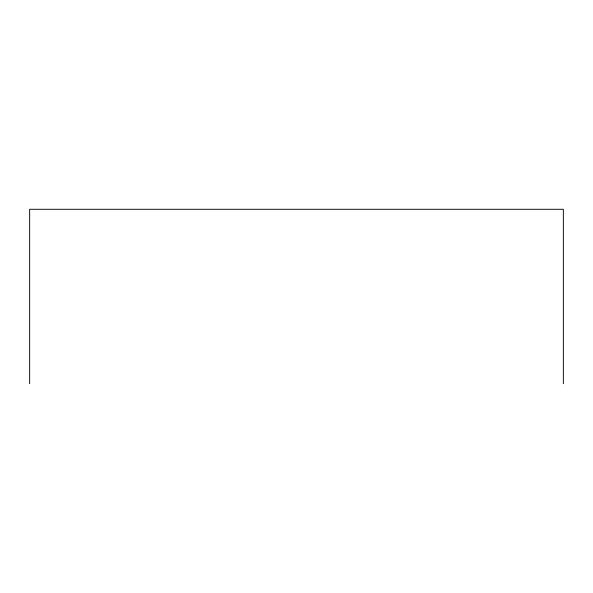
<?xml version="1.0" encoding="UTF-8"?>
<svg xmlns="http://www.w3.org/2000/svg" width="593" height="593" viewBox="0 0 593 593"><rect width="100%" height="100%" fill="white"/><g stroke="black" fill="none" stroke-linecap="round" stroke-linejoin="round"><path stroke-width="0.89" d="M563.35 383.715L563.35 209.285L29.65 209.285L29.65 383.715"/></g></svg>
